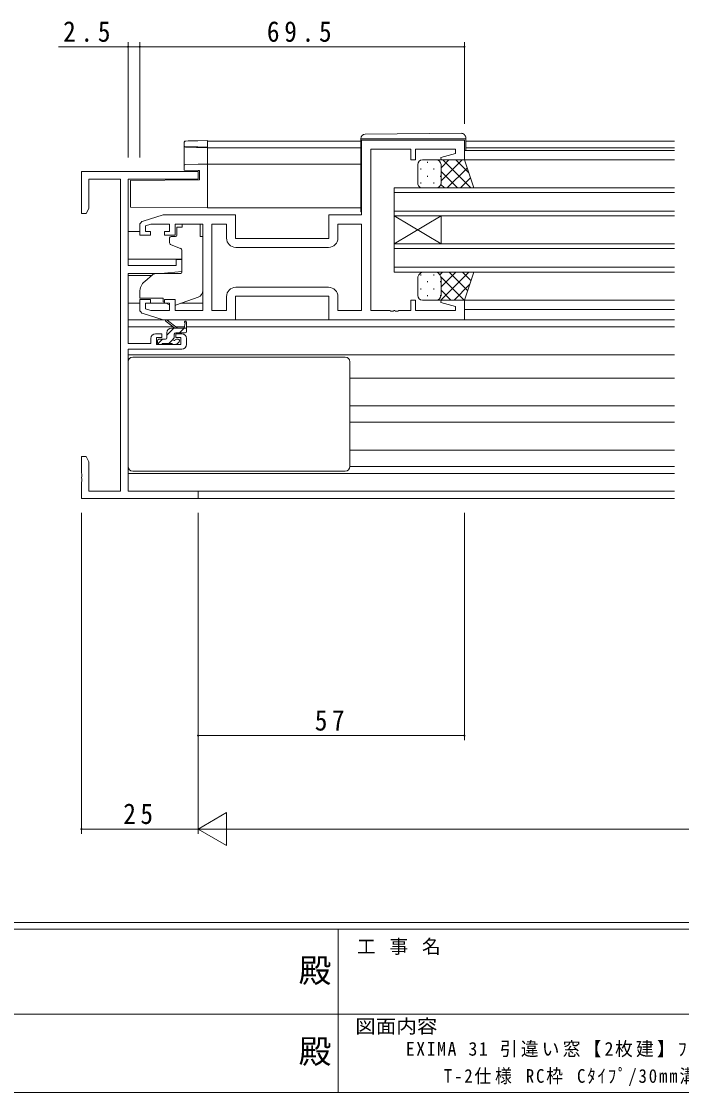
# Model space of a CAD drawing. Units: millimetres on the paper. Extents: x -420 to 373, y -297 to 267.
# Drawn here: x -100.5 to 40.8, y -297 to -67.8 of the extents above; entities that cross this region are included whole.
import ezdxf
from ezdxf.enums import TextEntityAlignment as Align

# ---------------------------------------------------------------- set-up
doc = ezdxf.new("R2010")
doc.units = ezdxf.units.MM
for name, color, linetype, lineweight in [('0-1_YKK_ZWAK', 7, 'Continuous', 9), ('0-3_YKK_11', 7, 'Continuous', 9), ('0-4_YKK_12', 2, 'Continuous', 9), ('0-5_YKK_13', 4, 'Continuous', 9), ('0-6_YKK_D', 6, 'Continuous', 9)]:
    doc.layers.add(name, color=color, linetype=linetype, lineweight=lineweight)
doc.layers.add('0-2_USER1', color=3, linetype='Continuous')
doc.styles.add('ＭＳ ゴシック', font='')
doc.styles.get('ＭＳ ゴシック').set_extended_font_data('MS Gothic')

msp = doc.modelspace()

# ---------------------------------------------------------------- linework, layer by layer
at = {"layer": '0-1_YKK_ZWAK'}
for p, q in [((352.3, -260.575), (-417.7, -260.575)), ((314.5, -261.975), (-417.7, -261.975)), ((-32.7, -261.975), (-32.7, -296.975)), ((-160.1, -280.175), (-31.3, -280.175)), ((-31.3, -280.175), (97.5, -280.175)), ((-417.7, -296.975), (314.5, -296.975))]:
    msp.add_line(p, q, dxfattribs=at)
at = {"layer": '0-3_YKK_11'}
for p, q in [((-27.7, -93.178), (-27.7, -109.178)), ((-5.7, -93.178), (-27.7, -93.178)), ((-5.7, -97.378), (-5.7, -93.178)), ((-25.7, -95.108), (-17.2, -95.108)), ((-25.7, -129.648), (-25.7, -95.108)), ((-17.2, -95.108), (-17.2, -97.378)), ((-16.2, -95.108), (-7.63, -95.108)), ((-16.2, -97.378), (-16.2, -95.108)), ((-7.63, -96.025), (-10.729, -96.855)), ((-7.63, -95.108), (-7.63, -96.025)), ((-17.2, -97.378), (-16.2, -97.378)), ((-10.729, -96.855), (-10.66, -97.378)), ((-10.66, -97.378), (-5.7, -97.378)), ((-87.7, -99.878), (-87.7, -108.878)), ((-62.7, -99.878), (-87.7, -99.878)), ((-62.7, -101.508), (-62.7, -99.878)), ((-86.07, -101.508), (-79.33, -101.508)), ((-86.07, -107.787), (-86.07, -101.508)), ((-79.33, -101.508), (-79.33, -168.248)), ((-77.7, -101.508), (-62.7, -101.508)), ((-77.7, -119.978), (-77.7, -101.508)), ((-87.7, -108.878), (-86.7, -108.878)), ((-86.7, -108.878), (-86.07, -107.787)), ((-70.2, -109.178), (-74.487, -110.464)), ((-54.7, -109.178), (-70.2, -109.178)), ((-54.7, -114.178), (-54.7, -109.178)), ((-34.7, -109.178), (-34.7, -114.178)), ((-27.7, -109.178), (-34.7, -109.178)), ((-75.2, -111.422), (-75.2, -113.478)), ((-74, -111.466), (-72.805, -111.108)), ((-74, -112.678), (-74, -111.466)), ((-72.805, -111.108), (-68.8, -111.108)), ((-68.8, -111.108), (-68.8, -112.678)), ((-67.6, -111.108), (-61.7, -111.108)), ((-67.6, -113.478), (-67.6, -111.108)), ((-61.7, -111.108), (-61.7, -129.648)), ((-59.77, -111.108), (-59.77, -129.648)), ((-56.63, -111.108), (-59.77, -111.108)), ((-56.63, -114.108), (-56.63, -111.108)), ((-32.77, -111.108), (-32.77, -114.108)), ((-27.7, -111.108), (-32.77, -111.108)), ((-27.7, -129.648), (-27.7, -111.108)), ((-75.2, -113.478), (-72.9, -113.478)), ((-72.9, -112.678), (-74, -112.678)), ((-72.9, -113.478), (-72.9, -112.678)), ((-69.9, -112.678), (-69.9, -113.478)), ((-68.8, -112.678), (-69.9, -112.678)), ((-69.9, -113.478), (-67.6, -113.478)), ((-34.7, -114.178), (-54.7, -114.178)), ((-34.77, -116.108), (-54.63, -116.108)), ((-34.77, -116.108), (-54.63, -116.108)), ((-67.4, -118.678), (-67.4, -119.978)), ((-66.2, -118.678), (-67.4, -118.678)), ((-66.2, -121.284), (-66.2, -118.678)), ((-67.4, -119.978), (-77.7, -119.978)), ((-70.7, -121.678), (-66.2, -121.284)), ((-77.7, -121.678), (-70.7, -121.678)), ((-77.7, -136.678), (-77.7, -121.678)), ((-54.63, -124.648), (-34.77, -124.648)), ((-75.2, -127.278), (-75.2, -129.334)), ((-72.9, -127.278), (-75.2, -127.278)), ((-74, -128.078), (-72.9, -128.078)), ((-74, -129.289), (-74, -128.078)), ((-72.9, -128.078), (-72.9, -127.278)), ((-69.9, -127.278), (-69.9, -128.078)), ((-67.6, -127.278), (-69.9, -127.278)), ((-69.9, -128.078), (-68.8, -128.078)), ((-68.8, -128.078), (-68.8, -129.648)), ((-67.6, -129.648), (-67.6, -127.278)), ((-56.63, -129.648), (-56.63, -126.648)), ((-54.7, -126.578), (-34.7, -126.578)), ((-54.7, -131.578), (-54.7, -126.578)), ((-34.7, -126.578), (-34.7, -131.578)), ((-32.77, -126.648), (-32.77, -129.648)), ((-17.2, -127.378), (-17.2, -129.648)), ((-16.2, -127.378), (-17.2, -127.378)), ((-16.2, -129.648), (-16.2, -127.378)), ((-10.66, -127.378), (-10.729, -127.9)), ((-10.729, -127.9), (-7.63, -128.731)), ((-5.7, -127.378), (-10.66, -127.378)), ((-5.7, -131.578), (-5.7, -127.378)), ((-74.487, -130.292), (-70.2, -131.578)), ((-72.805, -129.648), (-74, -129.289)), ((-68.8, -129.648), (-72.805, -129.648)), ((-61.7, -129.648), (-67.6, -129.648)), ((-59.77, -129.648), (-56.63, -129.648)), ((-32.77, -129.648), (-27.7, -129.648)), ((-21.658, -129.648), (-25.7, -129.648)), ((-21.475, -129.768), (-21.658, -129.648)), ((-20.925, -129.768), (-21.475, -129.768)), ((-20.742, -129.648), (-20.925, -129.768)), ((-20.658, -129.648), (-20.742, -129.648)), ((-20.475, -129.768), (-20.658, -129.648)), ((-19.925, -129.768), (-20.475, -129.768)), ((-19.742, -129.648), (-19.925, -129.768)), ((-17.2, -129.648), (-19.742, -129.648)), ((-7.63, -129.648), (-16.2, -129.648)), ((-7.63, -128.731), (-7.63, -129.648)), ((-70.2, -131.578), (-54.7, -131.578)), ((-34.7, -131.578), (-5.7, -131.578)), ((-70.5, -134.578), (-71.8, -134.578)), ((-70.5, -135.378), (-70.5, -134.578)), ((-67.5, -134.578), (-67.5, -135.378)), ((-66.2, -134.578), (-67.5, -134.578)), ((-72.8, -136.678), (-77.7, -136.678)), ((-72.8, -135.578), (-72.8, -136.678)), ((-71.6, -135.378), (-70.5, -135.378)), ((-71.6, -136.878), (-71.6, -135.378)), ((-66.4, -136.878), (-71.6, -136.878)), ((-67.5, -135.378), (-66.4, -135.378)), ((-66.4, -135.378), (-66.4, -136.878)), ((-65.2, -136.878), (-65.2, -135.578)), ((-77.7, -137.878), (-66.2, -137.878)), ((-77.7, -168.248), (-77.7, -137.878)), ((-87.7, -160.878), (-87.7, -164.42)), ((-86.7, -160.878), (-87.7, -160.878)), ((-86.07, -161.969), (-86.7, -160.878)), ((-86.07, -168.248), (-86.07, -161.969)), ((-87.7, -164.42), (-87.58, -164.603)), ((-87.58, -164.603), (-87.58, -165.153)), ((-87.58, -165.153), (-87.7, -165.336)), ((-87.7, -165.336), (-87.7, -165.42)), ((-87.7, -165.42), (-87.58, -165.603)), ((-87.58, -166.153), (-87.7, -166.336)), ((-87.7, -166.336), (-87.7, -169.878)), ((-87.58, -165.603), (-87.58, -166.153)), ((-79.33, -168.248), (-86.07, -168.248)), ((-62.7, -168.248), (-77.7, -168.248)), ((-62.7, -169.878), (-62.7, -168.248)), ((-87.7, -169.878), (-62.7, -169.878))]:
    msp.add_line(p, q, dxfattribs=at)
for centre, radius, start, end in [((-74.2, -111.422), 1, 106.69925, 180.00003), ((-54.63, -114.108), 2, 180, 269.99998), ((-34.77, -114.108), 2, 270, 359.99998), ((-54.63, -126.648), 2, 90, 179.99998), ((-34.77, -126.648), 2, 0, 89.99998), ((-74.2, -129.334), 1, 179.99995, 253.30074), ((-71.8, -135.578), 1, 90, 179.99998), ((-66.2, -135.578), 1, 0, 89.99998), ((-66.2, -136.878), 1, 270, 359.99998)]:
    msp.add_arc(centre, radius, start, end, dxfattribs=at)
at = {"layer": '0-4_YKK_12'}
for p, q in [((-60.7, -107.678), (-60.7, -93.378)), ((-60.7, -93.378), (-27.9, -93.378)), ((-5.4, -93.378), (39.3, -93.378)), ((-27.9, -94.778), (-60.7, -94.778)), ((-5.7, -95.377), (39.3, -95.377)), ((39.3, -94.778), (-5.4, -94.778)), ((-60.7, -98.278), (-27.9, -98.278)), ((-6.2, -97.378), (39.3, -97.378)), ((-20.7, -109.378), (-20.7, -103.378)), ((-20.7, -103.378), (39.3, -103.378)), ((39.3, -104.378), (-20.7, -104.378)), ((-60.7, -107.678), (-27.9, -107.678)), ((-20.7, -108.378), (39.3, -108.378)), ((-20.7, -115.378), (-10.7, -109.378)), ((-20.7, -109.378), (-10.7, -115.378)), ((-20.7, -109.378), (-20.7, -115.378)), ((39.3, -109.378), (-20.7, -109.378)), ((-10.7, -109.378), (-10.7, -115.378)), ((-77.7, -112.678), (-75.2, -112.678)), ((-20.7, -121.378), (-20.7, -115.378)), ((-20.7, -115.378), (39.3, -115.378)), ((39.3, -116.378), (-20.7, -116.378)), ((-77.7, -118.631), (-66.2, -118.631)), ((-20.7, -120.378), (39.3, -120.378)), ((39.3, -121.378), (-20.7, -121.378)), ((-77.7, -122.124), (-72.632, -122.124)), ((-77.7, -128.078), (-75.2, -128.078)), ((-73.7, -128.078), (-69.1, -128.078)), ((-66.385, -128.078), (-61.7, -128.078)), ((-6.2, -127.378), (39.3, -127.377)), ((-5.7, -129.378), (39.3, -129.377)), ((-6.2, -131.578), (39.3, -131.578)), ((-6.2, -131.578), (39.3, -131.578)), ((-77.7, -133.078), (-68.09, -133.078)), ((-67.495, -133.078), (-65.646, -133.078)), ((-65.2, -133.078), (39.3, -133.078)), ((-77.7, -139.078), (39.3, -139.078)), ((-30.2, -144.078), (39.3, -144.078)), ((-30.2, -150.031), (39.3, -150.031)), ((-30.2, -153.524), (39.3, -153.524)), ((-30.2, -159.478), (39.3, -159.478)), ((-77.7, -164.478), (39.3, -164.478)), ((39.3, -168.248), (-77.4, -168.248)), ((-63, -169.878), (39.3, -169.878))]:
    msp.add_line(p, q, dxfattribs=at)
at = {"layer": '0-5_YKK_13'}
for p, q in [((-65.7, -94.313), (-65.7, -93.677)), ((-62.752, -93.283), (-60.7, -93.247)), ((-60.7, -93.247), (-60.7, -93.547)), ((-60.7, -94.347), (-60.7, -93.547)), ((-27.9, -92.869), (-27.9, -92.878)), ((-27.9, -92.878), (-27.9, -93.178)), ((-27.9, -92.878), (-27.404, -92.878)), ((-27.9, -108.178), (-27.9, -93.178)), ((-6.409, -91.69), (-26.909, -91.869)), ((-5.4, -93.178), (-5.4, -92.878)), ((-5.4, -93.178), (-5.4, -95.378)), ((-65.7, -94.402), (-65.7, -94.313)), ((-65.7, -98.66), (-65.7, -94.402)), ((-65.405, -94.692), (-60.7, -94.773)), ((-60.7, -94.773), (-60.7, -94.647)), ((-60.7, -94.773), (-60.7, -95.073)), ((-60.7, -97.978), (-60.7, -95.073)), ((-65.405, -98.36), (-62.729, -98.313)), ((-62.729, -98.313), (-60.7, -98.278)), ((-60.7, -97.978), (-60.7, -98.278)), ((-60.7, -98.278), (-60.7, -98.578)), ((-15.7, -102.378), (-15.7, -98.378)), ((-14.7, -97.378), (-11.7, -97.378)), ((-13.62, -97.798), (-13.62, -97.998)), ((-5.7, -97.378), (-11.7, -97.378)), ((-10.79, -97.963), (-10.79, -97.998)), ((-10.7, -101.898), (-6.18, -97.378)), ((-10.7, -99.07), (-9.008, -97.378)), ((-10.7, -98.378), (-10.7, -102.378)), ((-10.7, -98.378), (-10.7, -102.378)), ((-10.332, -97.378), (-4.332, -103.378)), ((-7.503, -97.378), (-4.798, -100.083)), ((-3.7, -103.378), (-5.7, -97.378)), ((-62.4, -99.678), (-62.726, -99.672)), ((-62.4, -101.678), (-62.4, -99.678)), ((-60.7, -107.078), (-60.7, -98.578)), ((-15.035, -99.213), (-15.035, -99.413)), ((-13.62, -100.828), (-13.62, -101.028)), ((-12.205, -99.213), (-12.205, -99.413)), ((-10.79, -100.828), (-10.79, -101.028)), ((-10.7, -99.838), (-7.16, -103.378)), ((-9.351, -103.378), (-5.113, -99.139)), ((-62.4, -101.678), (-77.2, -101.807)), ((-77.2, -106.934), (-77.2, -101.807)), ((-15.035, -102.243), (-15.035, -102.443)), ((-12.205, -102.243), (-12.205, -102.443)), ((-10.733, -102.633), (-9.989, -103.378)), ((-6.523, -103.378), (-4.406, -101.261)), ((-11.7, -103.378), (-14.7, -103.378)), ((-11.7, -103.378), (-3.7, -103.378)), ((-77.2, -107.534), (-77.2, -106.934)), ((-60.7, -107.678), (-77.2, -107.534)), ((-60.7, -107.078), (-60.7, -107.678)), ((-67.27, -112.778), (-67.27, -111.778)), ((-66.1, -111.778), (-67.27, -111.778)), ((-66.1, -111.108), (-66.1, -111.778)), ((-66.1, -111.108), (-62.3, -111.108)), ((-62.3, -111.108), (-62.3, -111.778)), ((-62.3, -112.778), (-62.3, -111.778)), ((-68.8, -114.078), (-68.8, -115.128)), ((-67.57, -113.778), (-68.5, -113.778)), ((-67.27, -112.778), (-67.27, -113.478)), ((-62.3, -113.778), (-62.3, -112.778)), ((-62.3, -113.778), (-61.7, -113.778)), ((-61.7, -125.333), (-61.7, -113.778)), ((-68.471, -115.598), (-66.471, -116.326)), ((-66.2, -116.774), (-66.2, -121.38)), ((-11.7, -121.378), (-14.7, -121.378)), ((-11.7, -121.378), (-3.7, -121.378)), ((-10.964, -121.954), (-10.389, -121.378)), ((-10.732, -127.378), (-4.732, -121.378)), ((-10.7, -124.518), (-7.56, -121.378)), ((-8.951, -121.378), (-5.013, -125.316)), ((-6.123, -121.378), (-4.306, -123.195)), ((-3.7, -121.378), (-5.7, -127.378)), ((-72.437, -121.961), (-74.128, -123.38)), ((-66.417, -121.68), (-71.803, -121.727)), ((-15.7, -122.878), (-15.7, -126.378)), ((-15.035, -122.113), (-15.035, -121.913)), ((-13.62, -123.528), (-13.62, -123.328)), ((-12.205, -122.113), (-12.205, -121.913)), ((-10.79, -123.528), (-10.79, -123.328)), ((-10.756, -122.402), (-5.78, -127.378)), ((-10.7, -126.378), (-10.7, -122.878)), ((-10.7, -126.378), (-10.7, -122.878)), ((-75.2, -125.678), (-75.2, -126.978)), ((-15.035, -125.143), (-15.035, -124.943)), ((-12.205, -125.143), (-12.205, -124.943)), ((-10.7, -125.286), (-8.608, -127.378)), ((-7.903, -127.378), (-4.598, -124.073)), ((-75.2, -126.978), (-70.2, -126.978)), ((-70.2, -126.978), (-70.2, -127.278)), ((-70.2, -127.278), (-70.2, -127.775)), ((-69.855, -127.936), (-70.2, -127.775)), ((-68.894, -128.384), (-69.551, -128.078)), ((-67.328, -128.418), (-62.691, -126.744)), ((-14.7, -127.378), (-11.7, -127.378)), ((-13.62, -126.558), (-13.62, -126.358)), ((-5.7, -127.378), (-11.7, -127.378)), ((-11.465, -127.35), (-11.437, -127.378)), ((-10.79, -126.558), (-10.79, -126.358)), ((-70.127, -131.578), (-77.7, -131.578)), ((-67.7, -133.378), (-69.519, -131.977)), ((-67.1, -133.378), (-69.318, -131.695)), ((-65.5, -132.252), (-65.699, -133.378)), ((-65.2, -134.078), (-65.2, -132.078)), ((-55.2, -131.578), (-34.2, -131.578)), ((-69.4, -134.864), (-67.914, -133.378)), ((-69.4, -135.478), (-69.4, -134.378)), ((-68.4, -133.378), (-65.2, -133.378)), ((-67.8, -135.317), (-67.8, -134.678)), ((-67.5, -134.378), (-65.5, -134.378)), ((-66.669, -134.378), (-65.669, -133.378)), ((-71.4, -136.078), (-71.4, -136.578)), ((-71.319, -136.783), (-70.314, -135.778)), ((-69.7, -135.778), (-71.1, -135.778)), ((-71.1, -136.878), (-70.6, -136.878)), ((-70.4, -136.678), (-68.3, -136.678)), ((-68.969, -136.678), (-68.049, -135.759)), ((-68.1, -136.878), (-67.5, -136.878)), ((-67, -135.778), (-67.339, -135.778)), ((-67.288, -136.79), (-66.788, -136.29)), ((-68.2, -139.578), (-76.7, -139.578)), ((-39.2, -139.578), (-68.2, -139.578)), ((-31.2, -139.578), (-39.2, -139.578)), ((-77.7, -140.578), (-77.7, -162.978)), ((-30.2, -140.578), (-30.2, -147.878)), ((-30.2, -162.978), (-30.2, -147.878)), ((-76.7, -163.978), (-31.2, -163.978)), ((-30.2, -162.978), (39.3, -162.978))]:
    msp.add_line(p, q, dxfattribs=at)
for points in [[(-65.38, -93.369), (-65.402, -93.371), (-65.444, -93.377), (-65.473, -93.384), (-65.505, -93.394), (-65.545, -93.413), (-65.593, -93.446), (-65.642, -93.499), (-65.68, -93.57), (-65.699, -93.654), (-65.7, -93.677)], [(-62.752, -93.283), (-63.93, -93.309), (-64.86, -93.339), (-65.355, -93.367)], [(-27.404, -92.878), (-5.904, -92.878), (-5.4, -92.878), (-5.4, -92.69)], [(-65.7, -94.402), (-65.614, -94.605), (-65.405, -94.692)], [(-65.386, -94.607), (-65.4, -94.61), (-65.405, -94.612)], [(-62.752, -94.612), (-63.989, -94.596), (-64.937, -94.594), (-65.386, -94.607)], [(-60.7, -94.347), (-60.7, -94.647), (-62.752, -94.612)], [(-62.726, -99.672), (-65.7, -99.62), (-65.7, -98.66)]]:
    msp.add_lwpolyline(points, dxfattribs=at)
for centre, radius, start, end in [((-26.9, -92.869), 1, 90.49998, 180), ((-6.4, -92.69), 1, 0, 90.49998), ((-65.4, -94.313), 0.3, 180.00426, 269.00446), ((-65.4, -98.66), 0.3, 90.99998, 180), ((-14.7, -98.378), 1, 89.99989, 179.99989), ((-11.7, -98.378), 1, 359.99989, 89.99989), ((-11.7, -98.378), 1, 359.99989, 89.99989), ((-14.7, -102.378), 1, 179.99989, 269.99989), ((-11.7, -102.378), 1, 269.99989, 359.99989), ((-11.7, -102.378), 1, 269.99989, 359.99989), ((-27.4, -108.178), 0.5, 180, 233.13016), ((-68.5, -114.078), 0.3, 90, 180), ((-67.57, -113.478), 0.3, 270, 0), ((-68.3, -115.128), 0.5, 180, 249.99998), ((-66.7, -116.774), 0.5, 0, 69.99998), ((-66.5, -121.38), 0.3, 270.49998, 0), ((-14.168, -122.816), 1.534, 110.30881, 182.31169), ((-12.232, -122.816), 1.534, 357.68842, 69.69136), ((-12.232, -122.816), 1.534, 357.68842, 69.69136), ((-72.2, -125.678), 3, 130, 180), ((-71.794, -122.727), 1, 90.5, 130), ((-63.2, -125.333), 1.5, 289.85326, 0), ((-14.7, -126.378), 1, 180.00009, 270.00009), ((-11.7, -126.378), 1, 270.00009, 0.00009), ((-11.7, -126.378), 1, 270.00009, 0.00009), ((-68.471, -127.478), 1, 245, 250.79703), ((-67.668, -127.478), 1, 273.88683, 289.85326), ((-69.5, -131.778), 0.2, 24.41711, 264.41711), ((-65.4, -132.078), 0.2, 359.99998, 239.99998), ((-68.4, -134.378), 1, 89.99998, 179.99998), ((-67.5, -134.678), 0.3, 89.99998, 179.99998), ((-65.5, -134.078), 0.3, 269.99998, 359.99998), ((-71.1, -136.078), 0.3, 89.99998, 179.99998), ((-71.1, -136.578), 0.3, 179.99998, 269.99998), ((-70.6, -136.678), 0.2, 269.99998, 359.99998), ((-69.7, -135.478), 0.3, 269.99998, 359.99998), ((-68.1, -136.678), 0.2, 179.99998, 269.99998), ((-67.8, -135.778), 0.25, 123.05573, 326.94426), ((-68.1, -135.317), 0.3, 303.05573, 359.99998), ((-67.339, -136.078), 0.3, 89.99998, 146.94426), ((-67.5, -136.578), 0.3, 269.99998, 314.99998), ((-67, -136.078), 0.3, 314.99998, 89.99998), ((-76.7, -140.578), 1, 90, 180), ((-31.2, -140.578), 1, 0, 90), ((-76.7, -162.978), 1, 180, 270), ((-31.2, -162.978), 1, 270, 0)]:
    msp.add_arc(centre, radius, start, end, dxfattribs=at)
at = {"layer": '0-6_YKK_D'}
for p, q in [((-77.7, -73.178), (-92.6, -73.178)), ((-77.7, -96.878), (-77.7, -72.178)), ((-75.2, -73.178), (-77.7, -73.178)), ((-75.2, -96.878), (-75.2, -72.178)), ((-75.2, -96.878), (-75.2, -72.178)), ((-75.2, -73.178), (-5.7, -73.178)), ((-5.7, -89.685), (-5.7, -72.178)), ((-87.7, -172.878), (-87.7, -241.575)), ((-62.7, -172.878), (-62.7, -221.575)), ((-62.7, -172.878), (-62.7, -241.575)), ((-62.7, -172.878), (-62.7, -241.575)), ((-5.7, -172.878), (-5.7, -221.575)), ((-62.7, -220.575), (-5.7, -220.575)), ((-62.7, -240.575), (-56.638, -237.075)), ((-56.638, -244.075), (-56.638, -237.075)), ((-62.7, -240.575), (-87.7, -240.575)), ((-62.7, -240.575), (-50.576, -240.575)), ((-62.7, -240.575), (-56.638, -244.075)), ((-55.7, -240.575), (270.3, -240.575))]:
    msp.add_line(p, q, dxfattribs=at)
for centre, start, end in [((-77.7, -73.178), 0, 180), ((-77.7, -73.178), 180, 0), ((-75.2, -73.178), 0, 180), ((-75.2, -73.178), 0, 180), ((-75.2, -73.178), 180, 0), ((-75.2, -73.178), 180, 0), ((-5.7, -73.178), 0, 180), ((-5.7, -73.178), 180, 0), ((-62.7, -220.575), 0, 180), ((-62.7, -220.575), 180, 0), ((-5.7, -220.575), 0, 180), ((-5.7, -220.575), 180, 0), ((-87.7, -240.575), 0, 180), ((-87.7, -240.575), 180, 0)]:
    msp.add_arc(centre, 0.106, start, end, dxfattribs=at)

# ---------------------------------------------------------------- texts
at = {"layer": '0-1_YKK_ZWAK', "color": 2, "style": 'ＭＳ ゴシック'}
for p in [(-41.182, -274.932), (-41.182, -292.253)]:
    msp.add_text('殿', height=5.132, dxfattribs=at).set_placement(p, align=Align.BOTTOM_LEFT)
at = {"layer": '0-1_YKK_ZWAK', "style": 'ＭＳ ゴシック', "width": 1.1}
msp.add_text('図面内容', height=2.933, dxfattribs=at).set_placement((-29.083, -285.124), align=Align.BOTTOM_LEFT)
at = {"layer": '0-1_YKK_ZWAK', "insert": (-28.688, -267.508), "char_height": 2.933, "attachment_point": 7, "style": 'ＭＳ ゴシック'}
msp.add_mtext('\\T1.16;工\\~事\\~名', dxfattribs=at)
at = {"layer": '0-2_USER1', "color": 7, "char_height": 2.933, "attachment_point": 7, "style": 'ＭＳ ゴシック'}
for s, insert in [('\\T1.18;\\W0.95;EXIMA\\~31\\~引違い窓【2枚建】ﾌﾗｯﾄ下枠仕様', (-18.243, -289.424)), ('\\T1.22;\\W0.9;T-2仕様\\~RC枠\\~Cﾀｲﾌﾟ/30mm溝幅', (-10.103, -295.6))]:
    msp.add_mtext(s, dxfattribs=dict(at, insert=insert))
at = {"layer": '0-6_YKK_D', "color": 3, "char_height": 4.399, "attachment_point": 7, "style": 'ＭＳ ゴシック'}
for s, insert in [('\\T1.38;\\W0.9;2.5', (-91.6, -72.178)), ('\\T1.38;\\W0.9;69.5', (-47.97, -72.178)), ('\\T1.36;\\W0.9;57', (-37.72, -219.575)), ('\\T1.36;\\W0.9;25', (-78.72, -239.575))]:
    msp.add_mtext(s, dxfattribs=dict(at, insert=insert))

doc.saveas('drawing.dxf')
